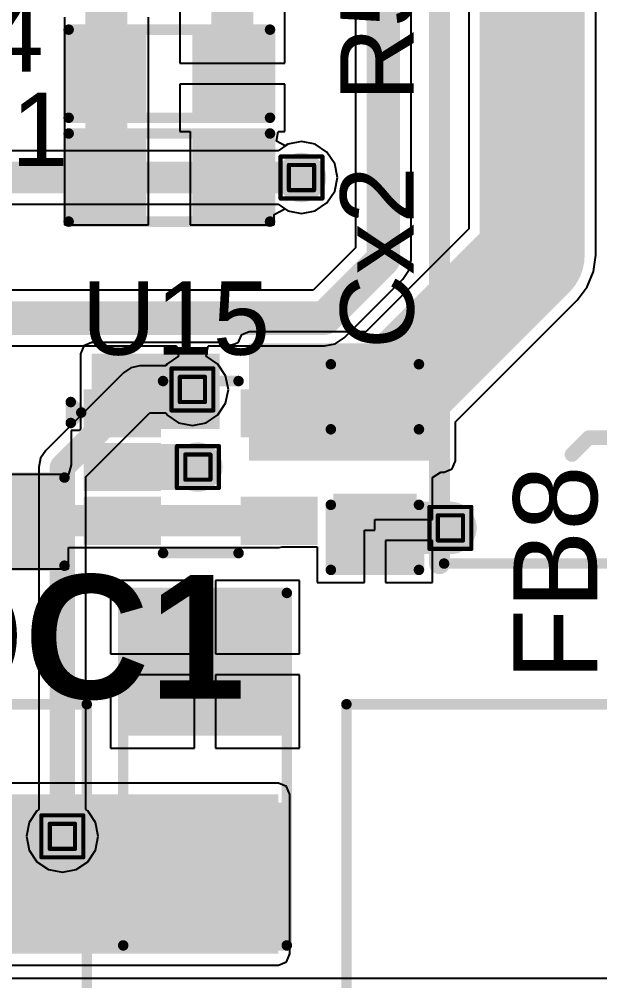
# Model space of a CAD drawing. Header units: inches. Extents: x -0.3 to 9.9, y -0.4 to 5.
# Drawn here: x 1.3414 to 1.6182, y 0.1742 to 0.6325 of the extents above; entities that cross this region are included whole.
import ezdxf

# ---------------------------------------------------------------- set-up
doc = ezdxf.new("R2010")
doc.units = ezdxf.units.IN
doc.header["$MEASUREMENT"] = 0
for name, color, linetype in [('Bottom Layer', 5, 'Continuous'), ('Bottom Solder', 6, 'Continuous'), ('Dimension', 6, 'Continuous'), ('Drill Drawing', 1, 'Continuous'), ('Multi-Layer', 9, 'Continuous'), ('Pad Holes', 156, 'Continuous'), ('Top Layer', 1, 'Continuous'), ('Top Overlay', 2, 'Continuous'), ('Top Paste', 8, 'Continuous'), ('Top Solder', 216, 'Continuous'), ('Via Holes', 16, 'Continuous')]:
    doc.layers.add(name, color=color, linetype=linetype)
doc.styles.add('Arial', font='', dxfattribs={"height": 0.2})
doc.styles.add('Arial_Bold', font='', dxfattribs={"height": 0.2})
doc.styles.get('Arial').set_extended_font_data('Arial')
doc.styles.get('Arial_Bold').set_extended_font_data('Arial', bold=True)

# ---------------------------------------------------------------- blocks, each defined once
blk = doc.blocks.new('R___0603_3')
at = {"layer": 'Top Layer'}
for points in [[(-0.015, 0.0175), (-0.015, -0.0175), (-0.045, -0.0175), (-0.045, 0.0175)], [(0.045, 0.0175), (0.045, -0.0175), (0.015, -0.0175), (0.015, 0.0175)]]:
    blk.add_hatch(color=1, dxfattribs=at).paths.add_polyline_path(points)
at = {"layer": 'Top Paste'}
for points in [[(-0.015, 0.0175), (-0.015, -0.0175), (-0.045, -0.0175), (-0.045, 0.0175)], [(0.045, 0.0175), (0.045, -0.0175), (0.015, -0.0175), (0.015, 0.0175)]]:
    blk.add_hatch(color=8, dxfattribs=at).paths.add_polyline_path(points)
at = {"layer": 'Top Solder'}
for points in [[(-0.011, 0.0215), (-0.011, -0.0215), (-0.049, -0.0215), (-0.049, 0.0215)], [(0.049, 0.0215), (0.049, -0.0215), (0.011, -0.0215), (0.011, 0.0215)]]:
    blk.add_hatch(color=216, dxfattribs=at).paths.add_polyline_path(points)
at = {"layer": 'Top Overlay', "const_width": 0.005}
for points in [[(-0.048, 0.021), (-0.048, -0.021)], [(0.048, 0.021), (-0.048, 0.021)], [(0.048, 0.021), (0.048, -0.021)], [(0.048, -0.021), (-0.048, -0.021)]]:
    blk.add_lwpolyline(points, dxfattribs=at)
at = {"layer": 'Top Overlay', "const_width": 0.0025}
for points in [[(-0.04925, 0.021, 1), (-0.04675, 0.021, 1)], [(-0.04925, 0.021, 1), (-0.04675, 0.021, 1)], [(0.04675, 0.021, 1), (0.04925, 0.021, 1)], [(0.04675, 0.021, 1), (0.04925, 0.021, 1)], [(-0.04925, -0.021, 1), (-0.04675, -0.021, 1)], [(-0.04925, -0.021, 1), (-0.04675, -0.021, 1)], [(0.04675, -0.021, 1), (0.04925, -0.021, 1)], [(0.04675, -0.021, 1), (0.04925, -0.021, 1)]]:
    blk.add_lwpolyline(points, format="xyb", close=True, dxfattribs=at)
blk = doc.blocks.new('HA0200500000G_6')
at = {"layer": 'Bottom Layer'}
h = blk.add_hatch(color=5, dxfattribs=at)
edge = h.paths.add_edge_path()
edge.add_arc((-0.1, 0.15), 0.05118, 0, 360)
h = blk.add_hatch(color=5, dxfattribs=at)
edge = h.paths.add_edge_path()
edge.add_arc((0.1, 0.15), 0.05118, 0, 360)
blk.add_hatch(color=5, dxfattribs=at).paths.add_polyline_path([(-0.15118, -0.09882), (-0.04882, -0.09882), (-0.04882, -0.20118), (-0.15118, -0.20118)])
h = blk.add_hatch(color=5, dxfattribs=at)
edge = h.paths.add_edge_path()
edge.add_arc((0.1, -0.15), 0.05118, 0, 360)
at = {"layer": 'Bottom Solder'}
h = blk.add_hatch(color=6, dxfattribs=at)
edge = h.paths.add_edge_path()
edge.add_arc((-0.1, 0.15), 0.05518, 0, 360)
h = blk.add_hatch(color=6, dxfattribs=at)
edge = h.paths.add_edge_path()
edge.add_arc((0.1, 0.15), 0.05518, 0, 360)
blk.add_hatch(color=6, dxfattribs=at).paths.add_polyline_path([(-0.15518, -0.09482), (-0.04482, -0.09482), (-0.04482, -0.20518), (-0.15518, -0.20518)])
h = blk.add_hatch(color=6, dxfattribs=at)
edge = h.paths.add_edge_path()
edge.add_arc((0.1, -0.15), 0.05518, 0, 360)
at = {"layer": 'Multi-Layer'}
h = blk.add_hatch(color=9, dxfattribs=at)
edge = h.paths.add_edge_path()
edge.add_arc((-0.1, 0.15), 0.05118, 0, 360)
h = blk.add_hatch(color=9, dxfattribs=at)
edge = h.paths.add_edge_path()
edge.add_arc((0.1, 0.15), 0.05118, 0, 360)
blk.add_hatch(color=9, dxfattribs=at).paths.add_polyline_path([(-0.15118, -0.09882), (-0.04882, -0.09882), (-0.04882, -0.20118), (-0.15118, -0.20118)])
h = blk.add_hatch(color=9, dxfattribs=at)
edge = h.paths.add_edge_path()
edge.add_arc((0.1, -0.15), 0.05118, 0, 360)
at = {"layer": 'Pad Holes'}
h = blk.add_hatch(color=7, dxfattribs=at)
edge = h.paths.add_edge_path()
edge.add_arc((-0.1, 0.15), 0.02559, 0, 360)
h = blk.add_hatch(color=7, dxfattribs=at)
edge = h.paths.add_edge_path()
edge.add_arc((0.1, 0.15), 0.02559, 0, 360)
h = blk.add_hatch(color=7, dxfattribs=at)
edge = h.paths.add_edge_path()
edge.add_arc((-0.1, -0.15), 0.02559, 0, 360)
h = blk.add_hatch(color=7, dxfattribs=at)
edge = h.paths.add_edge_path()
edge.add_arc((0.1, -0.15), 0.02559, 0, 360)
at = {"layer": 'Top Layer'}
h = blk.add_hatch(color=1, dxfattribs=at)
edge = h.paths.add_edge_path()
edge.add_arc((-0.1, 0.15), 0.05118, 0, 360)
h = blk.add_hatch(color=1, dxfattribs=at)
edge = h.paths.add_edge_path()
edge.add_arc((0.1, 0.15), 0.05118, 0, 360)
blk.add_hatch(color=1, dxfattribs=at).paths.add_polyline_path([(-0.15118, -0.09882), (-0.04882, -0.09882), (-0.04882, -0.20118), (-0.15118, -0.20118)])
h = blk.add_hatch(color=1, dxfattribs=at)
edge = h.paths.add_edge_path()
edge.add_arc((0.1, -0.15), 0.05118, 0, 360)
at = {"layer": 'Top Solder'}
h = blk.add_hatch(color=216, dxfattribs=at)
edge = h.paths.add_edge_path()
edge.add_arc((-0.1, 0.15), 0.05518, 0, 360)
h = blk.add_hatch(color=216, dxfattribs=at)
edge = h.paths.add_edge_path()
edge.add_arc((0.1, 0.15), 0.05518, 0, 360)
blk.add_hatch(color=216, dxfattribs=at).paths.add_polyline_path([(-0.15518, -0.09482), (-0.04482, -0.09482), (-0.04482, -0.20518), (-0.15518, -0.20518)])
h = blk.add_hatch(color=216, dxfattribs=at)
edge = h.paths.add_edge_path()
edge.add_arc((0.1, -0.15), 0.05518, 0, 360)
at = {"layer": 'Top Overlay'}
for points, const_width in [([(-0.301, 0.212), (0.203, 0.212)], 0.005), ([(-0.301, -0.21), (-0.301, 0.212)], 0.005), ([(0.203, -0.21), (0.203, 0.212)], 0.005), ([(-0.234, -0.202), (-0.234, -0.171)], 0.01), ([(-0.245, -0.191), (-0.234, -0.202)], 0.01), ([(-0.234, -0.202), (-0.223, -0.191)], 0.01), ([(-0.301, -0.21), (-0.195, -0.21)], 0.005), ([(-0.195, -0.21), (0.203, -0.21)], 0.005)]:
    blk.add_lwpolyline(points, dxfattribs=dict(at, const_width=const_width))
for points, const_width in [([(-0.30225, 0.212, 1), (-0.29975, 0.212, 1)], 0.0025), ([(-0.30225, 0.212, 1), (-0.29975, 0.212, 1)], 0.0025), ([(0.20175, 0.212, 1), (0.20425, 0.212, 1)], 0.0025), ([(0.20175, 0.212, 1), (0.20425, 0.212, 1)], 0.0025), ([(-0.2365, -0.171, 1), (-0.2315, -0.171, 1)], 0.005), ([(-0.2475, -0.191, 1), (-0.2425, -0.191, 1)], 0.005), ([(-0.2255, -0.191, 1), (-0.2205, -0.191, 1)], 0.005), ([(-0.2365, -0.202, 1), (-0.2315, -0.202, 1)], 0.005), ([(-0.2365, -0.202, 1), (-0.2315, -0.202, 1)], 0.005), ([(-0.2365, -0.202, 1), (-0.2315, -0.202, 1)], 0.005), ([(-0.30225, -0.21, 1), (-0.29975, -0.21, 1)], 0.0025), ([(-0.30225, -0.21, 1), (-0.29975, -0.21, 1)], 0.0025), ([(-0.19625, -0.21, 1), (-0.19375, -0.21, 1)], 0.0025), ([(-0.19625, -0.21, 1), (-0.19375, -0.21, 1)], 0.0025), ([(0.20175, -0.21, 1), (0.20425, -0.21, 1)], 0.0025), ([(0.20175, -0.21, 1), (0.20425, -0.21, 1)], 0.0025)]:
    blk.add_lwpolyline(points, format="xyb", close=True, dxfattribs=dict(at, const_width=const_width))
at = {"layer": 'Top Overlay', "style": 'Arial'}
blk.add_text('PCB Edge', height=0.015748, dxfattribs=at).set_placement((-0.285, -0.16075))
blk = doc.blocks.new('HA0200500000G_7')
at = {"layer": 'Bottom Layer'}
h = blk.add_hatch(color=5, dxfattribs=at)
edge = h.paths.add_edge_path()
edge.add_arc((-0.1, 0.15), 0.05118, 0, 360)
h = blk.add_hatch(color=5, dxfattribs=at)
edge = h.paths.add_edge_path()
edge.add_arc((0.1, 0.15), 0.05118, 0, 360)
blk.add_hatch(color=5, dxfattribs=at).paths.add_polyline_path([(-0.15118, -0.09882), (-0.04882, -0.09882), (-0.04882, -0.20118), (-0.15118, -0.20118)])
h = blk.add_hatch(color=5, dxfattribs=at)
edge = h.paths.add_edge_path()
edge.add_arc((0.1, -0.15), 0.05118, 0, 360)
at = {"layer": 'Bottom Solder'}
h = blk.add_hatch(color=6, dxfattribs=at)
edge = h.paths.add_edge_path()
edge.add_arc((-0.1, 0.15), 0.05518, 0, 360)
h = blk.add_hatch(color=6, dxfattribs=at)
edge = h.paths.add_edge_path()
edge.add_arc((0.1, 0.15), 0.05518, 0, 360)
blk.add_hatch(color=6, dxfattribs=at).paths.add_polyline_path([(-0.15518, -0.09482), (-0.04482, -0.09482), (-0.04482, -0.20518), (-0.15518, -0.20518)])
h = blk.add_hatch(color=6, dxfattribs=at)
edge = h.paths.add_edge_path()
edge.add_arc((0.1, -0.15), 0.05518, 0, 360)
at = {"layer": 'Multi-Layer'}
h = blk.add_hatch(color=9, dxfattribs=at)
edge = h.paths.add_edge_path()
edge.add_arc((-0.1, 0.15), 0.05118, 0, 360)
h = blk.add_hatch(color=9, dxfattribs=at)
edge = h.paths.add_edge_path()
edge.add_arc((0.1, 0.15), 0.05118, 0, 360)
blk.add_hatch(color=9, dxfattribs=at).paths.add_polyline_path([(-0.15118, -0.09882), (-0.04882, -0.09882), (-0.04882, -0.20118), (-0.15118, -0.20118)])
h = blk.add_hatch(color=9, dxfattribs=at)
edge = h.paths.add_edge_path()
edge.add_arc((0.1, -0.15), 0.05118, 0, 360)
at = {"layer": 'Pad Holes'}
h = blk.add_hatch(color=7, dxfattribs=at)
edge = h.paths.add_edge_path()
edge.add_arc((-0.1, 0.15), 0.02559, 0, 360)
h = blk.add_hatch(color=7, dxfattribs=at)
edge = h.paths.add_edge_path()
edge.add_arc((0.1, 0.15), 0.02559, 0, 360)
h = blk.add_hatch(color=7, dxfattribs=at)
edge = h.paths.add_edge_path()
edge.add_arc((-0.1, -0.15), 0.02559, 0, 360)
h = blk.add_hatch(color=7, dxfattribs=at)
edge = h.paths.add_edge_path()
edge.add_arc((0.1, -0.15), 0.02559, 0, 360)
at = {"layer": 'Top Layer'}
h = blk.add_hatch(color=1, dxfattribs=at)
edge = h.paths.add_edge_path()
edge.add_arc((-0.1, 0.15), 0.05118, 0, 360)
h = blk.add_hatch(color=1, dxfattribs=at)
edge = h.paths.add_edge_path()
edge.add_arc((0.1, 0.15), 0.05118, 0, 360)
blk.add_hatch(color=1, dxfattribs=at).paths.add_polyline_path([(-0.15118, -0.09882), (-0.04882, -0.09882), (-0.04882, -0.20118), (-0.15118, -0.20118)])
h = blk.add_hatch(color=1, dxfattribs=at)
edge = h.paths.add_edge_path()
edge.add_arc((0.1, -0.15), 0.05118, 0, 360)
at = {"layer": 'Top Solder'}
h = blk.add_hatch(color=216, dxfattribs=at)
edge = h.paths.add_edge_path()
edge.add_arc((-0.1, 0.15), 0.05518, 0, 360)
h = blk.add_hatch(color=216, dxfattribs=at)
edge = h.paths.add_edge_path()
edge.add_arc((0.1, 0.15), 0.05518, 0, 360)
blk.add_hatch(color=216, dxfattribs=at).paths.add_polyline_path([(-0.15518, -0.09482), (-0.04482, -0.09482), (-0.04482, -0.20518), (-0.15518, -0.20518)])
h = blk.add_hatch(color=216, dxfattribs=at)
edge = h.paths.add_edge_path()
edge.add_arc((0.1, -0.15), 0.05518, 0, 360)
at = {"layer": 'Top Overlay'}
for points, const_width in [([(-0.301, 0.212), (0.203, 0.212)], 0.005), ([(-0.301, -0.21), (-0.301, 0.212)], 0.005), ([(0.203, -0.21), (0.203, 0.212)], 0.005), ([(-0.234, -0.202), (-0.234, -0.171)], 0.01), ([(-0.245, -0.191), (-0.234, -0.202)], 0.01), ([(-0.234, -0.202), (-0.223, -0.191)], 0.01), ([(-0.301, -0.21), (-0.195, -0.21)], 0.005), ([(-0.195, -0.21), (0.203, -0.21)], 0.005)]:
    blk.add_lwpolyline(points, dxfattribs=dict(at, const_width=const_width))
for points, const_width in [([(-0.30225, 0.212, 1), (-0.29975, 0.212, 1)], 0.0025), ([(-0.30225, 0.212, 1), (-0.29975, 0.212, 1)], 0.0025), ([(0.20175, 0.212, 1), (0.20425, 0.212, 1)], 0.0025), ([(0.20175, 0.212, 1), (0.20425, 0.212, 1)], 0.0025), ([(-0.2365, -0.171, 1), (-0.2315, -0.171, 1)], 0.005), ([(-0.2475, -0.191, 1), (-0.2425, -0.191, 1)], 0.005), ([(-0.2255, -0.191, 1), (-0.2205, -0.191, 1)], 0.005), ([(-0.2365, -0.202, 1), (-0.2315, -0.202, 1)], 0.005), ([(-0.2365, -0.202, 1), (-0.2315, -0.202, 1)], 0.005), ([(-0.2365, -0.202, 1), (-0.2315, -0.202, 1)], 0.005), ([(-0.30225, -0.21, 1), (-0.29975, -0.21, 1)], 0.0025), ([(-0.30225, -0.21, 1), (-0.29975, -0.21, 1)], 0.0025), ([(-0.19625, -0.21, 1), (-0.19375, -0.21, 1)], 0.0025), ([(-0.19625, -0.21, 1), (-0.19375, -0.21, 1)], 0.0025), ([(0.20175, -0.21, 1), (0.20425, -0.21, 1)], 0.0025), ([(0.20175, -0.21, 1), (0.20425, -0.21, 1)], 0.0025)]:
    blk.add_lwpolyline(points, format="xyb", close=True, dxfattribs=dict(at, const_width=const_width))
at = {"layer": 'Top Overlay', "style": 'Arial'}
blk.add_text('PCB Edge', height=0.015748, dxfattribs=at).set_placement((-0.285, -0.16075))
blk = doc.blocks.new('ZIO_101954_13')
at = {"layer": 'Top Overlay', "const_width": 0.005}
for points in [[(-0.719, -1.74), (-0.719, 0.057)], [(-0.719, -1.74), (0.719, -1.74)]]:
    blk.add_lwpolyline(points, dxfattribs=at)
at = {"layer": 'Top Overlay', "const_width": 0.0025}
blk.add_lwpolyline([(-0.72025, -1.74, 1), (-0.71775, -1.74, 1)], format="xyb", close=True, dxfattribs=at)
blk.add_lwpolyline([(-0.72025, -1.74, 1), (-0.71775, -1.74, 1)], format="xyb", close=True, dxfattribs=at)
blk = doc.blocks.new('SC_70_5_19')
at = {"layer": 'Top Layer'}
for points in [[(-0.05177, 0.03307), (-0.02303, 0.03307), (-0.02303, 0.01811), (-0.05177, 0.01811)], [(0.02303, 0.03307), (0.05177, 0.03307), (0.05177, 0.01811), (0.02303, 0.01811)], [(-0.05177, 0.00748), (-0.02303, 0.00748), (-0.02303, -0.00748), (-0.05177, -0.00748)], [(-0.05177, -0.01811), (-0.02303, -0.01811), (-0.02303, -0.03307), (-0.05177, -0.03307)], [(0.02303, -0.01811), (0.05177, -0.01811), (0.05177, -0.03307), (0.02303, -0.03307)]]:
    blk.add_hatch(color=1, dxfattribs=at).paths.add_polyline_path(points)
at = {"layer": 'Top Paste'}
for points in [[(-0.05177, 0.03307), (-0.02303, 0.03307), (-0.02303, 0.01811), (-0.05177, 0.01811)], [(0.02303, 0.03307), (0.05177, 0.03307), (0.05177, 0.01811), (0.02303, 0.01811)], [(-0.05177, 0.00748), (-0.02303, 0.00748), (-0.02303, -0.00748), (-0.05177, -0.00748)], [(-0.05177, -0.01811), (-0.02303, -0.01811), (-0.02303, -0.03307), (-0.05177, -0.03307)], [(0.02303, -0.01811), (0.05177, -0.01811), (0.05177, -0.03307), (0.02303, -0.03307)]]:
    blk.add_hatch(color=8, dxfattribs=at).paths.add_polyline_path(points)
at = {"layer": 'Top Solder'}
for points in [[(-0.05577, 0.03707), (-0.01903, 0.03707), (-0.01903, 0.01411), (-0.05577, 0.01411)], [(0.01903, 0.03707), (0.05577, 0.03707), (0.05577, 0.01411), (0.01903, 0.01411)], [(-0.05577, 0.01148), (-0.01903, 0.01148), (-0.01903, -0.01148), (-0.05577, -0.01148)], [(-0.05577, -0.01411), (-0.01903, -0.01411), (-0.01903, -0.03707), (-0.05577, -0.03707)], [(0.01903, -0.01411), (0.05577, -0.01411), (0.05577, -0.03707), (0.01903, -0.03707)]]:
    blk.add_hatch(color=216, dxfattribs=at).paths.add_polyline_path(points)
at = {"layer": 'Top Overlay', "const_width": 0.005}
for points in [[(-0.018, 0.041), (0.018, 0.041)], [(-0.062, 0.031), (-0.057, 0.026)], [(-0.062, 0.021), (-0.062, 0.031)], [(-0.062, 0.021), (-0.057, 0.026)], [(-0.018, -0.041), (0.018, -0.041)]]:
    blk.add_lwpolyline(points, dxfattribs=at)
at = {"layer": 'Top Overlay', "const_width": 0.0025}
for points in [[(-0.01925, 0.041, 1), (-0.01675, 0.041, 1)], [(0.01675, 0.041, 1), (0.01925, 0.041, 1)], [(-0.06325, 0.031, 1), (-0.06075, 0.031, 1)], [(-0.06325, 0.031, 1), (-0.06075, 0.031, 1)], [(-0.05825, 0.026, 1), (-0.05575, 0.026, 1)], [(-0.05825, 0.026, 1), (-0.05575, 0.026, 1)], [(-0.06325, 0.021, 1), (-0.06075, 0.021, 1)], [(-0.06325, 0.021, 1), (-0.06075, 0.021, 1)], [(-0.01925, -0.041, 1), (-0.01675, -0.041, 1)], [(0.01675, -0.041, 1), (0.01925, -0.041, 1)]]:
    blk.add_lwpolyline(points, format="xyb", close=True, dxfattribs=at)
blk = doc.blocks.new('R___0603_21')
at = {"layer": 'Top Layer'}
for points in [[(-0.015, 0.0175), (-0.015, -0.0175), (-0.045, -0.0175), (-0.045, 0.0175)], [(0.045, 0.0175), (0.045, -0.0175), (0.015, -0.0175), (0.015, 0.0175)]]:
    blk.add_hatch(color=1, dxfattribs=at).paths.add_polyline_path(points)
at = {"layer": 'Top Paste'}
for points in [[(-0.015, 0.0175), (-0.015, -0.0175), (-0.045, -0.0175), (-0.045, 0.0175)], [(0.045, 0.0175), (0.045, -0.0175), (0.015, -0.0175), (0.015, 0.0175)]]:
    blk.add_hatch(color=8, dxfattribs=at).paths.add_polyline_path(points)
at = {"layer": 'Top Solder'}
for points in [[(-0.011, 0.0215), (-0.011, -0.0215), (-0.049, -0.0215), (-0.049, 0.0215)], [(0.049, 0.0215), (0.049, -0.0215), (0.011, -0.0215), (0.011, 0.0215)]]:
    blk.add_hatch(color=216, dxfattribs=at).paths.add_polyline_path(points)
at = {"layer": 'Top Overlay', "const_width": 0.005}
for points in [[(-0.048, 0.021), (-0.048, -0.021)], [(0.048, 0.021), (-0.048, 0.021)], [(0.048, 0.021), (0.048, -0.021)], [(0.048, -0.021), (-0.048, -0.021)]]:
    blk.add_lwpolyline(points, dxfattribs=at)
at = {"layer": 'Top Overlay', "const_width": 0.0025}
for points in [[(-0.04925, 0.021, 1), (-0.04675, 0.021, 1)], [(-0.04925, 0.021, 1), (-0.04675, 0.021, 1)], [(0.04675, 0.021, 1), (0.04925, 0.021, 1)], [(0.04675, 0.021, 1), (0.04925, 0.021, 1)], [(-0.04925, -0.021, 1), (-0.04675, -0.021, 1)], [(-0.04925, -0.021, 1), (-0.04675, -0.021, 1)], [(0.04675, -0.021, 1), (0.04925, -0.021, 1)], [(0.04675, -0.021, 1), (0.04925, -0.021, 1)]]:
    blk.add_lwpolyline(points, format="xyb", close=True, dxfattribs=at)
blk = doc.blocks.new('R___0603_22')
at = {"layer": 'Top Layer'}
for points in [[(-0.015, 0.0175), (-0.015, -0.0175), (-0.045, -0.0175), (-0.045, 0.0175)], [(0.045, 0.0175), (0.045, -0.0175), (0.015, -0.0175), (0.015, 0.0175)]]:
    blk.add_hatch(color=1, dxfattribs=at).paths.add_polyline_path(points)
at = {"layer": 'Top Paste'}
for points in [[(-0.015, 0.0175), (-0.015, -0.0175), (-0.045, -0.0175), (-0.045, 0.0175)], [(0.045, 0.0175), (0.045, -0.0175), (0.015, -0.0175), (0.015, 0.0175)]]:
    blk.add_hatch(color=8, dxfattribs=at).paths.add_polyline_path(points)
at = {"layer": 'Top Solder'}
for points in [[(-0.011, 0.0215), (-0.011, -0.0215), (-0.049, -0.0215), (-0.049, 0.0215)], [(0.049, 0.0215), (0.049, -0.0215), (0.011, -0.0215), (0.011, 0.0215)]]:
    blk.add_hatch(color=216, dxfattribs=at).paths.add_polyline_path(points)
at = {"layer": 'Top Overlay', "const_width": 0.005}
for points in [[(-0.048, 0.021), (0.048, 0.021)], [(-0.048, -0.021), (-0.048, 0.021)], [(0.048, -0.021), (0.048, 0.021)], [(-0.048, -0.021), (0.048, -0.021)]]:
    blk.add_lwpolyline(points, dxfattribs=at)
at = {"layer": 'Top Overlay', "const_width": 0.0025}
for points in [[(-0.04925, 0.021, 1), (-0.04675, 0.021, 1)], [(-0.04925, 0.021, 1), (-0.04675, 0.021, 1)], [(0.04675, 0.021, 1), (0.04925, 0.021, 1)], [(0.04675, 0.021, 1), (0.04925, 0.021, 1)], [(-0.04925, -0.021, 1), (-0.04675, -0.021, 1)], [(-0.04925, -0.021, 1), (-0.04675, -0.021, 1)], [(0.04675, -0.021, 1), (0.04925, -0.021, 1)], [(0.04675, -0.021, 1), (0.04925, -0.021, 1)]]:
    blk.add_lwpolyline(points, format="xyb", close=True, dxfattribs=at)
blk = doc.blocks.new('R___1206_23')
at = {"layer": 'Top Layer'}
for points in [[(-0.08, 0.035), (-0.02, 0.035), (-0.02, -0.035), (-0.08, -0.035)], [(0.02, 0.035), (0.08, 0.035), (0.08, -0.035), (0.02, -0.035)]]:
    blk.add_hatch(color=1, dxfattribs=at).paths.add_polyline_path(points)
at = {"layer": 'Top Paste'}
for points in [[(-0.08, 0.035), (-0.02, 0.035), (-0.02, -0.035), (-0.08, -0.035)], [(0.02, 0.035), (0.08, 0.035), (0.08, -0.035), (0.02, -0.035)]]:
    blk.add_hatch(color=8, dxfattribs=at).paths.add_polyline_path(points)
at = {"layer": 'Top Solder'}
for points in [[(-0.084, 0.039), (-0.016, 0.039), (-0.016, -0.039), (-0.084, -0.039)], [(0.016, 0.039), (0.084, 0.039), (0.084, -0.039), (0.016, -0.039)]]:
    blk.add_hatch(color=216, dxfattribs=at).paths.add_polyline_path(points)
at = {"layer": 'Top Overlay', "const_width": 0.005}
for points in [[(0.084, 0.039), (-0.084, 0.039)], [(-0.084, -0.039), (-0.084, 0.039)], [(0.084, -0.039), (0.084, 0.039)], [(0.084, -0.039), (-0.084, -0.039)]]:
    blk.add_lwpolyline(points, dxfattribs=at)
at = {"layer": 'Top Overlay', "const_width": 0.0025}
for points in [[(-0.08525, 0.039, 1), (-0.08275, 0.039, 1)], [(-0.08525, 0.039, 1), (-0.08275, 0.039, 1)], [(0.08275, 0.039, 1), (0.08525, 0.039, 1)], [(0.08275, 0.039, 1), (0.08525, 0.039, 1)], [(-0.08525, -0.039, 1), (-0.08275, -0.039, 1)], [(-0.08525, -0.039, 1), (-0.08275, -0.039, 1)], [(0.08275, -0.039, 1), (0.08525, -0.039, 1)], [(0.08275, -0.039, 1), (0.08525, -0.039, 1)]]:
    blk.add_lwpolyline(points, format="xyb", close=True, dxfattribs=at)
blk = doc.blocks.new('C___0603_27')
at = {"layer": 'Top Layer'}
for points in [[(-0.015, 0.0175), (-0.015, -0.0175), (-0.045, -0.0175), (-0.045, 0.0175)], [(0.045, 0.0175), (0.045, -0.0175), (0.015, -0.0175), (0.015, 0.0175)]]:
    blk.add_hatch(color=1, dxfattribs=at).paths.add_polyline_path(points)
at = {"layer": 'Top Paste'}
for points in [[(-0.015, 0.0175), (-0.015, -0.0175), (-0.045, -0.0175), (-0.045, 0.0175)], [(0.045, 0.0175), (0.045, -0.0175), (0.015, -0.0175), (0.015, 0.0175)]]:
    blk.add_hatch(color=8, dxfattribs=at).paths.add_polyline_path(points)
at = {"layer": 'Top Solder'}
for points in [[(-0.01264, 0.01986), (-0.01264, -0.01986), (-0.04736, -0.01986), (-0.04736, 0.01986)], [(0.04736, 0.01986), (0.04736, -0.01986), (0.01264, -0.01986), (0.01264, 0.01986)]]:
    blk.add_hatch(color=216, dxfattribs=at).paths.add_polyline_path(points)
at = {"layer": 'Top Overlay', "const_width": 0.005}
for points in [[(-0.049, -0.021), (-0.049, 0.021)], [(-0.018, 0.021), (-0.049, 0.021)], [(0.049, 0.021), (0.018, 0.021)], [(0.049, -0.021), (0.049, 0.021)], [(-0.018, -0.021), (-0.049, -0.021)], [(0.049, -0.021), (0.018, -0.021)]]:
    blk.add_lwpolyline(points, dxfattribs=at)
at = {"layer": 'Top Overlay', "const_width": 0.0025}
for points in [[(-0.05025, 0.021, 1), (-0.04775, 0.021, 1)], [(-0.05025, 0.021, 1), (-0.04775, 0.021, 1)], [(-0.01925, 0.021, 1), (-0.01675, 0.021, 1)], [(0.01675, 0.021, 1), (0.01925, 0.021, 1)], [(0.04775, 0.021, 1), (0.05025, 0.021, 1)], [(0.04775, 0.021, 1), (0.05025, 0.021, 1)], [(-0.05025, -0.021, 1), (-0.04775, -0.021, 1)], [(-0.05025, -0.021, 1), (-0.04775, -0.021, 1)], [(-0.01925, -0.021, 1), (-0.01675, -0.021, 1)], [(0.01675, -0.021, 1), (0.01925, -0.021, 1)], [(0.04775, -0.021, 1), (0.05025, -0.021, 1)], [(0.04775, -0.021, 1), (0.05025, -0.021, 1)]]:
    blk.add_lwpolyline(points, format="xyb", close=True, dxfattribs=at)

msp = doc.modelspace()

# ---------------------------------------------------------------- hatches: boundary and pattern name
at = {"layer": 'Bottom Layer'}
h = msp.add_hatch(color=5, dxfattribs=at)
edge = h.paths.add_edge_path()
edge.add_arc((1.476, 0.557), 0.01181, 0, 360)
h = msp.add_hatch(color=5, dxfattribs=at)
edge = h.paths.add_edge_path()
edge.add_arc((1.424, 0.456), 0.01181, 0, 360)
h = msp.add_hatch(color=5, dxfattribs=at)
edge = h.paths.add_edge_path()
edge.add_arc((1.4266, 0.419), 0.01181, 0, 360)
h = msp.add_hatch(color=5, dxfattribs=at)
edge = h.paths.add_edge_path()
edge.add_arc((1.547, 0.39), 0.01181, 0, 360)
h = msp.add_hatch(color=5, dxfattribs=at)
edge = h.paths.add_edge_path()
edge.add_arc((1.362, 0.243), 0.01181, 0, 360)
at = {"layer": 'Bottom Solder'}
h = msp.add_hatch(color=6, dxfattribs=at)
edge = h.paths.add_edge_path()
edge.add_arc((1.476, 0.557), 0.00591, 0, 360)
h = msp.add_hatch(color=6, dxfattribs=at)
edge = h.paths.add_edge_path()
edge.add_arc((1.424, 0.456), 0.00591, 0, 360)
h = msp.add_hatch(color=6, dxfattribs=at)
edge = h.paths.add_edge_path()
edge.add_arc((1.4266, 0.419), 0.00591, 0, 360)
h = msp.add_hatch(color=6, dxfattribs=at)
edge = h.paths.add_edge_path()
edge.add_arc((1.547, 0.39), 0.00591, 0, 360)
h = msp.add_hatch(color=6, dxfattribs=at)
edge = h.paths.add_edge_path()
edge.add_arc((1.362, 0.243), 0.00591, 0, 360)
at = {"layer": 'Top Layer'}
h = msp.add_hatch(color=1, dxfattribs=at)
edge = h.paths.add_edge_path()
edge.add_arc((1.476, 0.557), 0.01181, 0, 360)
for points in [[(1.544, 0.478), (1.451, 0.478), (1.451, 0.422), (1.544, 0.422)], [(1.376, 0.43707), (1.437, 0.43707), (1.437, 0.473), (1.376, 0.473)], [(1.235, 0.187), (1.465, 0.187), (1.465, 0.26295), (1.235, 0.26295)]]:
    msp.add_hatch(color=1, dxfattribs=at).paths.add_polyline_path(points)
h = msp.add_hatch(color=1, dxfattribs=at)
edge = h.paths.add_edge_path()
edge.add_arc((1.424, 0.456), 0.01181, 0, 360)
h = msp.add_hatch(color=1, dxfattribs=at)
edge = h.paths.add_edge_path()
edge.add_arc((1.4266, 0.419), 0.01181, 0, 360)
h = msp.add_hatch(color=1, dxfattribs=at)
edge = h.paths.add_edge_path()
edge.add_arc((1.547, 0.39), 0.01181, 0, 360)
h = msp.add_hatch(color=1, dxfattribs=at)
edge = h.paths.add_edge_path()
edge.add_arc((1.362, 0.243), 0.01181, 0, 360)
at = {"layer": 'Top Solder'}
h = msp.add_hatch(color=216, dxfattribs=at)
edge = h.paths.add_edge_path()
edge.add_arc((1.476, 0.557), 0.00591, 0, 360)
h = msp.add_hatch(color=216, dxfattribs=at)
edge = h.paths.add_edge_path()
edge.add_arc((1.424, 0.456), 0.00591, 0, 360)
h = msp.add_hatch(color=216, dxfattribs=at)
edge = h.paths.add_edge_path()
edge.add_arc((1.4266, 0.419), 0.00591, 0, 360)
h = msp.add_hatch(color=216, dxfattribs=at)
edge = h.paths.add_edge_path()
edge.add_arc((1.547, 0.39), 0.00591, 0, 360)
h = msp.add_hatch(color=216, dxfattribs=at)
edge = h.paths.add_edge_path()
edge.add_arc((1.362, 0.243), 0.00591, 0, 360)
at = {"layer": 'Via Holes'}
h = msp.add_hatch(color=7, dxfattribs=at)
edge = h.paths.add_edge_path()
edge.add_arc((1.476, 0.557), 0.00591, 0, 360)
h = msp.add_hatch(color=7, dxfattribs=at)
edge = h.paths.add_edge_path()
edge.add_arc((1.424, 0.456), 0.00591, 0, 360)
h = msp.add_hatch(color=7, dxfattribs=at)
edge = h.paths.add_edge_path()
edge.add_arc((1.4266, 0.419), 0.00591, 0, 360)
h = msp.add_hatch(color=7, dxfattribs=at)
edge = h.paths.add_edge_path()
edge.add_arc((1.547, 0.39), 0.00591, 0, 360)
h = msp.add_hatch(color=7, dxfattribs=at)
edge = h.paths.add_edge_path()
edge.add_arc((1.362, 0.243), 0.00591, 0, 360)

# ---------------------------------------------------------------- linework, layer by layer
at = {"layer": 'Bottom Layer'}
for p, q in [((1.50175, 0.66558), (1.50175, 0.52349)), ((1.52825, 0.518), (1.52825, 0.66558)), ((1.476, 0.57414), (1.46944, 0.57284)), ((1.48256, 0.57284), (1.476, 0.57414)), ((1.46482, 0.56974), (1.291, 0.56974)), ((1.46944, 0.57284), (1.46482, 0.56974)), ((1.48812, 0.56912), (1.48256, 0.57284)), ((1.49184, 0.56356), (1.48812, 0.56912)), ((1.49314, 0.557), (1.49184, 0.56356)), ((1.49184, 0.55044), (1.49314, 0.557)), ((1.48812, 0.54488), (1.49184, 0.55044)), ((1.29628, 0.54426), (1.46482, 0.54426)), ((1.46482, 0.54426), (1.46944, 0.54116)), ((1.46944, 0.54116), (1.476, 0.53986)), ((1.476, 0.53986), (1.48256, 0.54116)), ((1.48256, 0.54116), (1.48812, 0.54488)), ((1.50175, 0.52349), (1.48151, 0.50325)), ((1.52725, 0.51293), (1.52825, 0.518)), ((1.52437, 0.50863), (1.52725, 0.51293)), ((1.49637, 0.48063), (1.52437, 0.50863)), ((1.48151, 0.50325), (1.264, 0.50325)), ((1.26949, 0.47675), (1.41649, 0.47675)), ((1.41649, 0.47675), (1.41744, 0.47184)), ((1.43056, 0.47184), (1.43151, 0.47675)), ((1.43151, 0.47675), (1.487, 0.47675)), ((1.487, 0.47675), (1.49207, 0.47775)), ((1.49207, 0.47775), (1.49637, 0.48063)), ((1.41188, 0.46812), (1.41128, 0.46722)), ((1.41744, 0.47184), (1.41188, 0.46812)), ((1.43612, 0.46812), (1.43056, 0.47184)), ((1.43984, 0.46256), (1.43612, 0.46812)), ((1.39107, 0.46393), (1.35407, 0.42693)), ((1.39471, 0.46636), (1.39107, 0.46393)), ((1.399, 0.46722), (1.39471, 0.46636)), ((1.41128, 0.46722), (1.399, 0.46722)), ((1.399, 0.46722), (1.399, 0.46722)), ((1.44114, 0.456), (1.43984, 0.46256)), ((1.43984, 0.44944), (1.44114, 0.456)), ((1.43612, 0.44388), (1.43984, 0.44944)), ((1.37322, 0.41435), (1.40365, 0.44478)), ((1.40365, 0.44478), (1.41128, 0.44478)), ((1.41128, 0.44478), (1.41188, 0.44388)), ((1.41188, 0.44388), (1.41744, 0.44016)), ((1.41744, 0.44016), (1.424, 0.43886)), ((1.424, 0.43886), (1.43056, 0.44016)), ((1.43056, 0.44016), (1.43612, 0.44388)), ((1.35407, 0.42693), (1.35164, 0.42329)), ((1.35164, 0.42329), (1.35078, 0.419)), ((1.35078, 0.419), (1.35078, 0.419)), ((1.35078, 0.419), (1.35078, 0.25572)), ((1.37322, 0.25572), (1.37322, 0.41435)), ((1.34988, 0.25512), (1.34616, 0.24956)), ((1.35078, 0.25572), (1.34988, 0.25512)), ((1.37412, 0.25512), (1.37322, 0.25572)), ((1.37784, 0.24956), (1.37412, 0.25512)), ((1.34616, 0.24956), (1.34486, 0.243)), ((1.37914, 0.243), (1.37784, 0.24956)), ((1.34486, 0.243), (1.34616, 0.23644)), ((1.37784, 0.23644), (1.37914, 0.243)), ((1.34616, 0.23644), (1.34988, 0.23088)), ((1.37412, 0.23088), (1.37784, 0.23644)), ((1.34988, 0.23088), (1.35544, 0.22716)), ((1.36856, 0.22716), (1.37412, 0.23088)), ((1.35544, 0.22716), (1.362, 0.22586)), ((1.362, 0.22586), (1.36856, 0.22716)), ((3.20938, 0.17525), (1.22249, 0.17525))]:
    msp.add_line(p, q, dxfattribs=at)
for points, const_width in [([(1.515, 0.518), (1.515, 0.676)], 0.016), ([(1.291, 0.557), (1.476, 0.557)], 0.015), ([(1.487, 0.49), (1.515, 0.518)], 0.016), ([(1.264, 0.49), (1.487, 0.49)], 0.016), ([(1.362, 0.419), (1.399, 0.456)], 0.012), ([(1.399, 0.456), (1.424, 0.456)], 0.012), ([(1.362, 0.243), (1.362, 0.419)], 0.012)]:
    msp.add_lwpolyline(points, dxfattribs=dict(at, const_width=const_width))
for points, const_width in [([(1.47225, 0.557, 1), (1.47975, 0.557, 1)], 0.0075), ([(1.511, 0.518, 1), (1.519, 0.518, 1)], 0.008), ([(1.511, 0.518, 1), (1.519, 0.518, 1)], 0.008), ([(1.483, 0.49, 1), (1.491, 0.49, 1)], 0.008), ([(1.483, 0.49, 1), (1.491, 0.49, 1)], 0.008), ([(1.396, 0.456, 1), (1.402, 0.456, 1)], 0.006), ([(1.396, 0.456, 1), (1.402, 0.456, 1)], 0.006), ([(1.421, 0.456, 1), (1.427, 0.456, 1)], 0.006), ([(1.359, 0.419, 1), (1.365, 0.419, 1)], 0.006), ([(1.359, 0.419, 1), (1.365, 0.419, 1)], 0.006), ([(1.359, 0.243, 1), (1.365, 0.243, 1)], 0.006)]:
    msp.add_lwpolyline(points, format="xyb", close=True, dxfattribs=dict(at, const_width=const_width))
at = {"layer": 'Dimension', "const_width": 0.01}
msp.add_lwpolyline([(1.54182, 0.37295), (1.54182, 1.27145)], dxfattribs=at)
at = {"layer": 'Dimension', "const_width": 0.005}
msp.add_lwpolyline([(1.53932, 0.37295, 1), (1.54432, 0.37295, 1)], format="xyb", close=True, dxfattribs=at)
at = {"layer": 'Drill Drawing', "const_width": 0.002}
for points in [[(1.466, 0.567), (1.486, 0.567)], [(1.466, 0.547), (1.466, 0.567)], [(1.47, 0.563), (1.482, 0.563)], [(1.47, 0.551), (1.47, 0.563)], [(1.482, 0.551), (1.482, 0.563)], [(1.486, 0.547), (1.486, 0.567)], [(1.47, 0.551), (1.482, 0.551)], [(1.466, 0.547), (1.486, 0.547)], [(1.414, 0.466), (1.434, 0.466)], [(1.414, 0.446), (1.414, 0.466)], [(1.418, 0.462), (1.43, 0.462)], [(1.418, 0.45), (1.418, 0.462)], [(1.43, 0.45), (1.43, 0.462)], [(1.434, 0.446), (1.434, 0.466)], [(1.418, 0.45), (1.43, 0.45)], [(1.414, 0.446), (1.434, 0.446)], [(1.4166, 0.429), (1.4366, 0.429)], [(1.4166, 0.409), (1.4166, 0.429)], [(1.4366, 0.409), (1.4366, 0.429)], [(1.4206, 0.425), (1.4326, 0.425)], [(1.4206, 0.413), (1.4206, 0.425)], [(1.4326, 0.413), (1.4326, 0.425)], [(1.4206, 0.413), (1.4326, 0.413)], [(1.4166, 0.409), (1.4366, 0.409)], [(1.537, 0.4), (1.557, 0.4)], [(1.537, 0.38), (1.537, 0.4)], [(1.557, 0.38), (1.557, 0.4)], [(1.541, 0.396), (1.553, 0.396)], [(1.541, 0.384), (1.541, 0.396)], [(1.553, 0.384), (1.553, 0.396)], [(1.541, 0.384), (1.553, 0.384)], [(1.537, 0.38), (1.557, 0.38)], [(1.352, 0.253), (1.372, 0.253)], [(1.352, 0.233), (1.352, 0.253)], [(1.372, 0.233), (1.372, 0.253)], [(1.356, 0.249), (1.368, 0.249)], [(1.356, 0.237), (1.356, 0.249)], [(1.368, 0.237), (1.368, 0.249)], [(1.352, 0.233), (1.372, 0.233)], [(1.356, 0.237), (1.368, 0.237)]]:
    msp.add_lwpolyline(points, dxfattribs=at)
at = {"layer": 'Drill Drawing', "const_width": 0.001}
for points in [[(1.4655, 0.567, 1), (1.4665, 0.567, 1)], [(1.4655, 0.567, 1), (1.4665, 0.567, 1)], [(1.4695, 0.563, 1), (1.4705, 0.563, 1)], [(1.4695, 0.563, 1), (1.4705, 0.563, 1)], [(1.4815, 0.563, 1), (1.4825, 0.563, 1)], [(1.4815, 0.563, 1), (1.4825, 0.563, 1)], [(1.4855, 0.567, 1), (1.4865, 0.567, 1)], [(1.4855, 0.567, 1), (1.4865, 0.567, 1)], [(1.4695, 0.551, 1), (1.4705, 0.551, 1)], [(1.4695, 0.551, 1), (1.4705, 0.551, 1)], [(1.4815, 0.551, 1), (1.4825, 0.551, 1)], [(1.4815, 0.551, 1), (1.4825, 0.551, 1)], [(1.4655, 0.547, 1), (1.4665, 0.547, 1)], [(1.4655, 0.547, 1), (1.4665, 0.547, 1)], [(1.4855, 0.547, 1), (1.4865, 0.547, 1)], [(1.4855, 0.547, 1), (1.4865, 0.547, 1)], [(1.4135, 0.466, 1), (1.4145, 0.466, 1)], [(1.4135, 0.466, 1), (1.4145, 0.466, 1)], [(1.4175, 0.462, 1), (1.4185, 0.462, 1)], [(1.4175, 0.462, 1), (1.4185, 0.462, 1)], [(1.4295, 0.462, 1), (1.4305, 0.462, 1)], [(1.4295, 0.462, 1), (1.4305, 0.462, 1)], [(1.4335, 0.466, 1), (1.4345, 0.466, 1)], [(1.4335, 0.466, 1), (1.4345, 0.466, 1)], [(1.4175, 0.45, 1), (1.4185, 0.45, 1)], [(1.4175, 0.45, 1), (1.4185, 0.45, 1)], [(1.4295, 0.45, 1), (1.4305, 0.45, 1)], [(1.4295, 0.45, 1), (1.4305, 0.45, 1)], [(1.4135, 0.446, 1), (1.4145, 0.446, 1)], [(1.4135, 0.446, 1), (1.4145, 0.446, 1)], [(1.4335, 0.446, 1), (1.4345, 0.446, 1)], [(1.4335, 0.446, 1), (1.4345, 0.446, 1)], [(1.4161, 0.429, 1), (1.4171, 0.429, 1)], [(1.4161, 0.429, 1), (1.4171, 0.429, 1)], [(1.4361, 0.429, 1), (1.4371, 0.429, 1)], [(1.4361, 0.429, 1), (1.4371, 0.429, 1)], [(1.4201, 0.425, 1), (1.4211, 0.425, 1)], [(1.4201, 0.425, 1), (1.4211, 0.425, 1)], [(1.4321, 0.425, 1), (1.4331, 0.425, 1)], [(1.4321, 0.425, 1), (1.4331, 0.425, 1)], [(1.4201, 0.413, 1), (1.4211, 0.413, 1)], [(1.4201, 0.413, 1), (1.4211, 0.413, 1)], [(1.4321, 0.413, 1), (1.4331, 0.413, 1)], [(1.4321, 0.413, 1), (1.4331, 0.413, 1)], [(1.4161, 0.409, 1), (1.4171, 0.409, 1)], [(1.4161, 0.409, 1), (1.4171, 0.409, 1)], [(1.4361, 0.409, 1), (1.4371, 0.409, 1)], [(1.4361, 0.409, 1), (1.4371, 0.409, 1)], [(1.5365, 0.4, 1), (1.5375, 0.4, 1)], [(1.5365, 0.4, 1), (1.5375, 0.4, 1)], [(1.5565, 0.4, 1), (1.5575, 0.4, 1)], [(1.5565, 0.4, 1), (1.5575, 0.4, 1)], [(1.5405, 0.396, 1), (1.5415, 0.396, 1)], [(1.5405, 0.396, 1), (1.5415, 0.396, 1)], [(1.5525, 0.396, 1), (1.5535, 0.396, 1)], [(1.5525, 0.396, 1), (1.5535, 0.396, 1)], [(1.5405, 0.384, 1), (1.5415, 0.384, 1)], [(1.5405, 0.384, 1), (1.5415, 0.384, 1)], [(1.5525, 0.384, 1), (1.5535, 0.384, 1)], [(1.5525, 0.384, 1), (1.5535, 0.384, 1)], [(1.5365, 0.38, 1), (1.5375, 0.38, 1)], [(1.5365, 0.38, 1), (1.5375, 0.38, 1)], [(1.5565, 0.38, 1), (1.5575, 0.38, 1)], [(1.5565, 0.38, 1), (1.5575, 0.38, 1)], [(1.3515, 0.253, 1), (1.3525, 0.253, 1)], [(1.3515, 0.253, 1), (1.3525, 0.253, 1)], [(1.3715, 0.253, 1), (1.3725, 0.253, 1)], [(1.3715, 0.253, 1), (1.3725, 0.253, 1)], [(1.3555, 0.249, 1), (1.3565, 0.249, 1)], [(1.3555, 0.249, 1), (1.3565, 0.249, 1)], [(1.3675, 0.249, 1), (1.3685, 0.249, 1)], [(1.3675, 0.249, 1), (1.3685, 0.249, 1)], [(1.3515, 0.233, 1), (1.3525, 0.233, 1)], [(1.3515, 0.233, 1), (1.3525, 0.233, 1)], [(1.3555, 0.237, 1), (1.3565, 0.237, 1)], [(1.3555, 0.237, 1), (1.3565, 0.237, 1)], [(1.3675, 0.237, 1), (1.3685, 0.237, 1)], [(1.3675, 0.237, 1), (1.3685, 0.237, 1)], [(1.3715, 0.233, 1), (1.3725, 0.233, 1)], [(1.3715, 0.233, 1), (1.3725, 0.233, 1)]]:
    msp.add_lwpolyline(points, format="xyb", close=True, dxfattribs=at)
at = {"layer": 'Top Layer'}
for p, q in [((1.55574, 1.273), (1.55574, 0.53253)), ((1.61626, 0.52), (1.61626, 1.273)), ((1.418, 0.651), (1.418, 0.6285)), ((1.468, 0.6285), (1.468, 0.651)), ((1.363, 0.6335), (1.363, 0.629)), ((1.403, 0.629), (1.403, 0.6335)), ((1.363, 0.629), (1.363, 0.629)), ((1.363, 0.629), (1.363, 0.584)), ((1.403, 0.584), (1.403, 0.629)), ((1.403, 0.629), (1.403, 0.629)), ((1.418, 0.6285), (1.418, 0.6115)), ((1.468, 0.6115), (1.468, 0.6285)), ((1.418, 0.6115), (1.443, 0.6115)), ((1.443, 0.6115), (1.468, 0.6115)), ((1.443, 0.6015), (1.418, 0.6015)), ((1.418, 0.6015), (1.418, 0.579)), ((1.468, 0.6015), (1.443, 0.6015)), ((1.468, 0.579), (1.468, 0.6015)), ((1.363, 0.584), (1.363, 0.584)), ((1.363, 0.584), (1.363, 0.5795)), ((1.403, 0.5795), (1.403, 0.584)), ((1.403, 0.584), (1.403, 0.584)), ((1.363, 0.5795), (1.363, 0.5795)), ((1.363, 0.5795), (1.363, 0.5345)), ((1.403, 0.5345), (1.403, 0.5795)), ((1.403, 0.5795), (1.403, 0.5795)), ((1.418, 0.579), (1.423, 0.579)), ((1.423, 0.579), (1.423, 0.5345)), ((1.46408, 0.57432), (1.4649, 0.579)), ((1.4649, 0.579), (1.468, 0.579)), ((1.46825, 0.57204), (1.46408, 0.57432)), ((1.476, 0.57414), (1.46944, 0.57284)), ((1.48256, 0.57284), (1.476, 0.57414)), ((1.46944, 0.57284), (1.46825, 0.57204)), ((1.48812, 0.56912), (1.48256, 0.57284)), ((1.49184, 0.56356), (1.48812, 0.56912)), ((1.49314, 0.557), (1.49184, 0.56356)), ((1.49184, 0.55044), (1.49314, 0.557)), ((1.48812, 0.54488), (1.49184, 0.55044)), ((1.463, 0.53945), (1.468, 0.54213)), ((1.468, 0.54213), (1.46944, 0.54116)), ((1.46944, 0.54116), (1.476, 0.53986)), ((1.476, 0.53986), (1.48256, 0.54116)), ((1.48256, 0.54116), (1.48812, 0.54488)), ((1.463, 0.5345), (1.463, 0.53945)), ((1.363, 0.5345), (1.403, 0.5345)), ((1.423, 0.5345), (1.463, 0.5345)), ((1.55574, 0.53253), (1.50662, 0.48341)), ((1.61523, 0.51217), (1.61626, 0.52)), ((1.61221, 0.50487), (1.61523, 0.51217)), ((1.6074, 0.4986), (1.61221, 0.50487)), ((1.54941, 0.44062), (1.6074, 0.4986)), ((1.44717, 0.48183), (1.44567, 0.4782)), ((1.451, 0.48341), (1.44717, 0.48183)), ((1.50662, 0.48341), (1.451, 0.48341)), ((1.37217, 0.47683), (1.37059, 0.473)), ((1.376, 0.47841), (1.37217, 0.47683)), ((1.437, 0.47841), (1.376, 0.47841)), ((1.44083, 0.47683), (1.437, 0.47841)), ((1.44416, 0.47765), (1.44083, 0.47683)), ((1.44567, 0.4782), (1.44416, 0.47765)), ((1.37059, 0.473), (1.37059, 0.43707)), ((1.54941, 0.422), (1.54941, 0.44062)), ((1.37019, 0.43648), (1.36623, 0.43648)), ((1.36623, 0.43648), (1.36623, 0.41999)), ((1.37059, 0.43707), (1.37019, 0.43648)), ((1.54783, 0.41817), (1.54941, 0.422)), ((1.36623, 0.41999), (1.365, 0.4155)), ((1.544, 0.41659), (1.54783, 0.41817)), ((1.365, 0.4155), (1.325, 0.4155)), ((1.5385, 0.414), (1.54243, 0.41659)), ((1.5385, 0.41159), (1.5385, 0.414)), ((1.54243, 0.41659), (1.544, 0.41659)), ((1.5385, 0.394), (1.5385, 0.41159)), ((1.511, 0.389), (1.511, 0.394)), ((1.511, 0.394), (1.5385, 0.394)), ((1.506, 0.364), (1.506, 0.389)), ((1.506, 0.389), (1.511, 0.389)), ((1.365, 0.3705), (1.365, 0.38066)), ((1.365, 0.38066), (1.4654, 0.38066)), ((1.4654, 0.38066), (1.46673, 0.38093)), ((1.46673, 0.38093), (1.4835, 0.38093)), ((1.4835, 0.38093), (1.4835, 0.364)), ((1.5385, 0.384), (1.516, 0.384)), ((1.516, 0.384), (1.516, 0.364)), ((1.5385, 0.364), (1.5385, 0.384)), ((1.325, 0.3705), (1.365, 0.3705)), ((1.425, 0.365), (1.385, 0.365)), ((1.385, 0.365), (1.385, 0.33)), ((1.425, 0.33), (1.425, 0.365)), ((1.475, 0.365), (1.435, 0.365)), ((1.435, 0.365), (1.435, 0.33)), ((1.475, 0.33), (1.475, 0.365)), ((1.4835, 0.364), (1.506, 0.364)), ((1.516, 0.364), (1.5385, 0.364)), ((1.385, 0.33), (1.425, 0.33)), ((1.435, 0.33), (1.475, 0.33)), ((1.425, 0.32), (1.385, 0.32)), ((1.385, 0.32), (1.385, 0.285)), ((1.425, 0.285), (1.425, 0.32)), ((1.475, 0.32), (1.435, 0.32)), ((1.435, 0.32), (1.435, 0.285)), ((1.475, 0.285), (1.475, 0.32)), ((1.385, 0.285), (1.425, 0.285)), ((1.435, 0.285), (1.475, 0.285)), ((1.465, 0.26836), (1.32132, 0.26836)), ((1.46883, 0.26678), (1.465, 0.26836)), ((1.47041, 0.26295), (1.46883, 0.26678)), ((1.47041, 0.187), (1.47041, 0.26295)), ((1.46883, 0.18317), (1.47041, 0.187)), ((1.196, 0.18159), (1.465, 0.18159)), ((1.465, 0.18159), (1.46883, 0.18317))]:
    msp.add_line(p, q, dxfattribs=at)
for points, const_width in [([(1.586, 0.52), (1.586, 1.273)], 0.05), ([(1.383, 0.6065), (1.383, 0.656)], 0.02), ([(1.443, 0.6065), (1.443, 0.656)], 0.02), ([(1.383, 0.558), (1.383, 0.6065)], 0.02), ([(1.443, 0.604), (1.443, 0.6065)], 0.02), ([(1.44, 0.601), (1.443, 0.604)], 0.02), ([(1.382, 0.557), (1.383, 0.558)], 0.02), ([(1.443, 0.557), (1.476, 0.557)], 0.015), ([(1.519, 0.453), (1.586, 0.52)], 0.05), ([(1.4975, 0.45), (1.516, 0.45)], 0.05), ([(1.511, 0.449), (1.51181, 0.449)], 0.05), ([(1.3906, 0.419), (1.4266, 0.419)], 0.022), ([(1.354, 0.393), (1.35441, 0.39341)], 0.015), ([(1.35441, 0.39341), (1.3906, 0.39341)], 0.015), ([(1.3906, 0.39341), (1.4654, 0.39341)], 0.015), ([(1.511, 0.389), (1.512, 0.39)], 0.025), ([(1.512, 0.39), (1.547, 0.39)], 0.025), ([(1.418, 0.337), (1.43, 0.325)], 0.012), ([(1.40605, 0.24395), (1.425, 0.225)], 0.025), ([(1.425, 0.225), (1.43, 0.225)], 0.025)]:
    msp.add_lwpolyline(points, dxfattribs=dict(at, const_width=const_width))
for points, const_width in [([(1.378, 0.6065, 1), (1.388, 0.6065, 1)], 0.01), ([(1.378, 0.6065, 1), (1.388, 0.6065, 1)], 0.01), ([(1.438, 0.6065, 1), (1.448, 0.6065, 1)], 0.01), ([(1.438, 0.6065, 1), (1.448, 0.6065, 1)], 0.01), ([(1.435, 0.601, 1), (1.445, 0.601, 1)], 0.01), ([(1.438, 0.604, 1), (1.448, 0.604, 1)], 0.01), ([(1.438, 0.604, 1), (1.448, 0.604, 1)], 0.01), ([(1.377, 0.557, 1), (1.387, 0.557, 1)], 0.01), ([(1.378, 0.558, 1), (1.388, 0.558, 1)], 0.01), ([(1.378, 0.558, 1), (1.388, 0.558, 1)], 0.01), ([(1.43925, 0.557, 1), (1.44675, 0.557, 1)], 0.0075), ([(1.47225, 0.557, 1), (1.47975, 0.557, 1)], 0.0075), ([(1.5735, 0.52, 1), (1.5985, 0.52, 1)], 0.025), ([(1.5735, 0.52, 1), (1.5985, 0.52, 1)], 0.025), ([(1.5065, 0.453, 1), (1.5315, 0.453, 1)], 0.025), ([(1.485, 0.45, 1), (1.51, 0.45, 1)], 0.025), ([(1.4985, 0.449, 1), (1.5235, 0.449, 1)], 0.025), ([(1.49931, 0.449, 1), (1.52431, 0.449, 1)], 0.025), ([(1.5035, 0.45, 1), (1.5285, 0.45, 1)], 0.025), ([(1.3851, 0.419, 1), (1.3961, 0.419, 1)], 0.011), ([(1.4211, 0.419, 1), (1.4321, 0.419, 1)], 0.011), ([(1.35025, 0.393, 1), (1.35775, 0.393, 1)], 0.0075), ([(1.35066, 0.39341, 1), (1.35816, 0.39341, 1)], 0.0075), ([(1.35066, 0.39341, 1), (1.35816, 0.39341, 1)], 0.0075), ([(1.38685, 0.39341, 1), (1.39435, 0.39341, 1)], 0.0075), ([(1.38685, 0.39341, 1), (1.39435, 0.39341, 1)], 0.0075), ([(1.46165, 0.39341, 1), (1.46915, 0.39341, 1)], 0.0075), ([(1.50475, 0.389, 1), (1.51725, 0.389, 1)], 0.0125), ([(1.50575, 0.39, 1), (1.51825, 0.39, 1)], 0.0125), ([(1.50575, 0.39, 1), (1.51825, 0.39, 1)], 0.0125), ([(1.54075, 0.39, 1), (1.55325, 0.39, 1)], 0.0125), ([(1.415, 0.337, 1), (1.421, 0.337, 1)], 0.006), ([(1.427, 0.325, 1), (1.433, 0.325, 1)], 0.006), ([(1.3998, 0.24395, 1), (1.4123, 0.24395, 1)], 0.0125), ([(1.41875, 0.225, 1), (1.43125, 0.225, 1)], 0.0125), ([(1.41875, 0.225, 1), (1.43125, 0.225, 1)], 0.0125), ([(1.42375, 0.225, 1), (1.43625, 0.225, 1)], 0.0125)]:
    msp.add_lwpolyline(points, format="xyb", close=True, dxfattribs=dict(at, const_width=const_width))
at = {"layer": 'Top Overlay', "const_width": 0.007}
for points in [[(1.605, 0.425), (1.613, 0.433)], [(1.613, 0.433), (1.719, 0.433)]]:
    msp.add_lwpolyline(points, dxfattribs=at)
at = {"layer": 'Top Overlay', "const_width": 0.0035}
for points in [[(1.61125, 0.433, 1), (1.61475, 0.433, 1)], [(1.61125, 0.433, 1), (1.61475, 0.433, 1)], [(1.60325, 0.425, 1), (1.60675, 0.425, 1)]]:
    msp.add_lwpolyline(points, format="xyb", close=True, dxfattribs=at)

# ---------------------------------------------------------------- block references
for name, p in [('ZIO_101954_13', (2.263, 2.113)), ('R___0603_22', (1.413, 0.557)), ('SC_70_5_19', (1.428, 0.419)), ('HA0200500000G_6', (1.17062, 0.09395)), ('HA0200500000G_7', (1.79842, 0.09395))]:
    msp.add_blockref(name, p)
for name, p, rotation in [('R___0603_3', (1.413, 0.6065), 180), ('C___0603_27', (1.511, 0.419), 270), ('R___0603_21', (1.315, 0.393), 180), ('R___1206_23', (1.43, 0.275), 270)]:
    msp.add_blockref(name, p, dxfattribs=dict(rotation=rotation))

# ---------------------------------------------------------------- texts
at = {"layer": 'Top Overlay'}
for s, height, rotation, style, p in [('R55', 0.035, 90, 'Arial', (1.52949, 0.59335)), ('Cx2', 0.035, 90, 'Arial', (1.52949, 0.47535)), ('FB8', 0.04, 90, 'Arial', (1.61699, 0.31731)), ('ADC1', 0.059055, 360, 'Arial_Bold', (1.22464, 0.30858))]:
    msp.add_text(s, height=height, rotation=rotation, dxfattribs=dict(at, style=style)).set_placement(p)
at = {"layer": 'Top Overlay', "style": 'Arial'}
for s, p in [('R54', (1.26335, 0.60751)), ('R51', (1.27518, 0.56251)), ('U15', (1.37126, 0.47251))]:
    msp.add_text(s, height=0.035, dxfattribs=at).set_placement(p)

doc.saveas('drawing.dxf')
